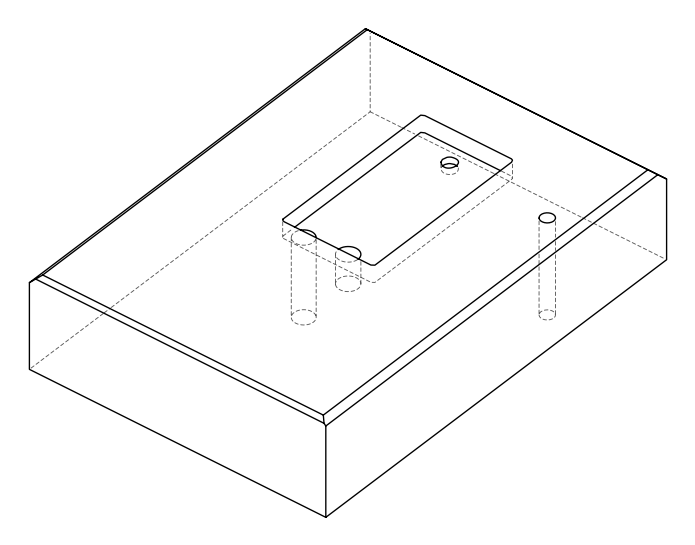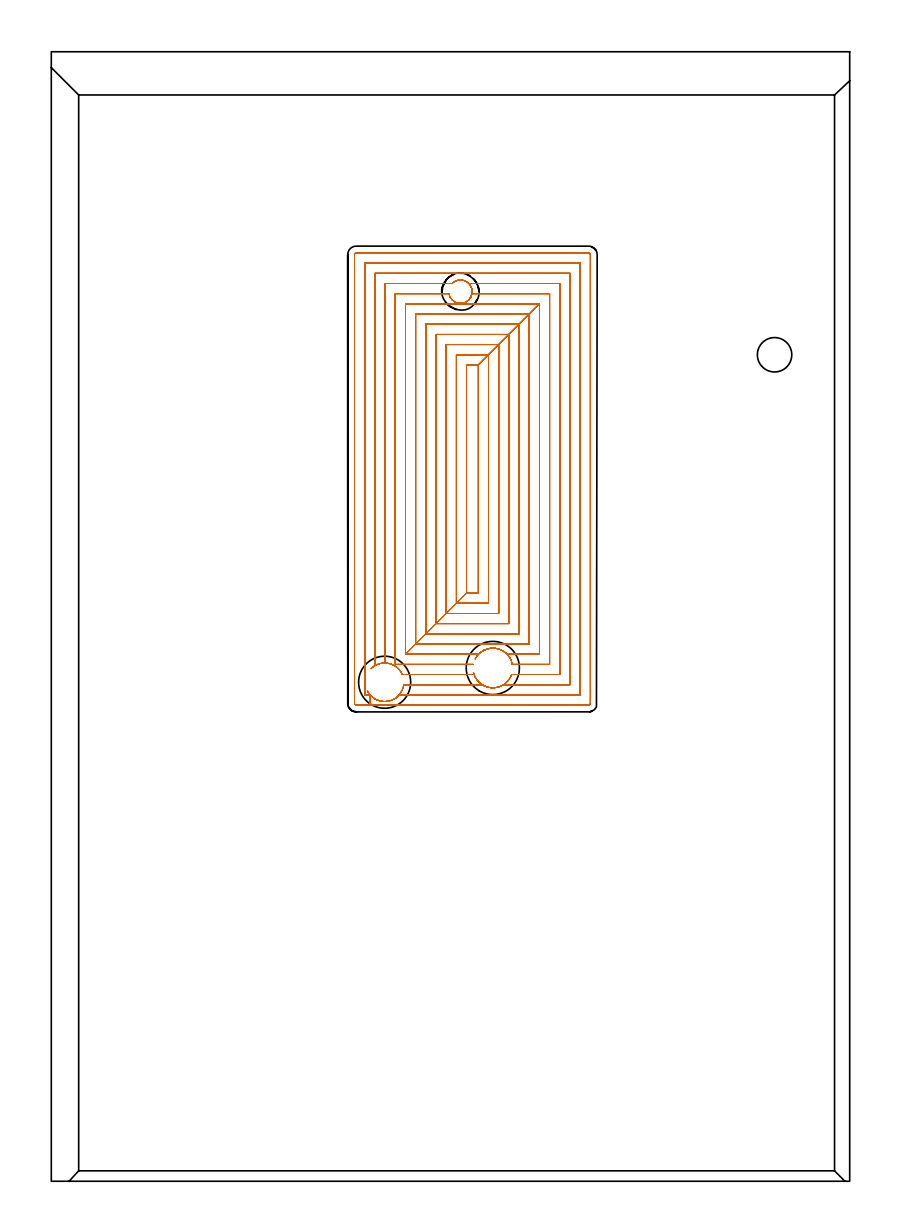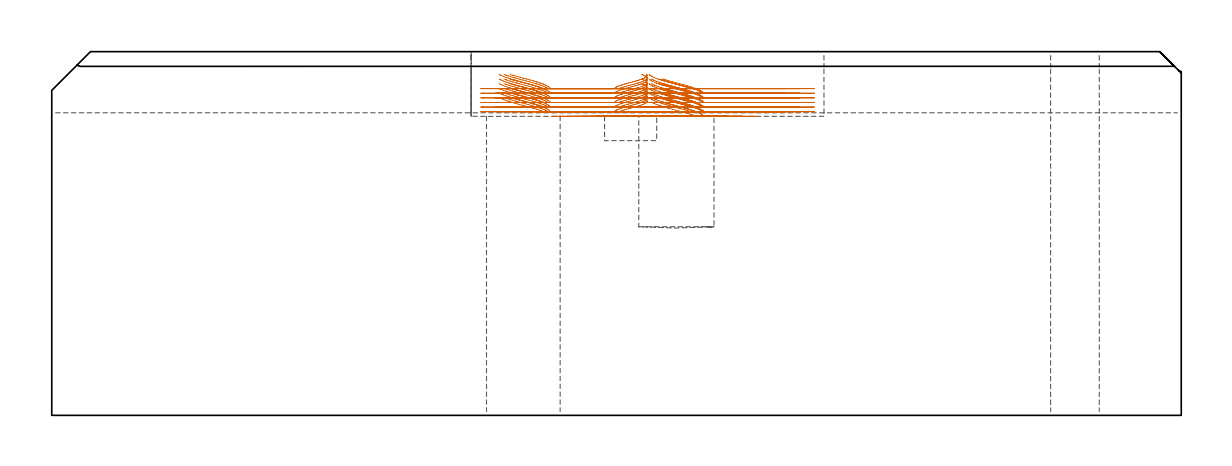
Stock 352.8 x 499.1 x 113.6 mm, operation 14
(PLAN: 14 operations, 9 tool changes, 204 min)
(1 INDEXABLE_INSERT_DRILL_THROUGH_HOLE_FROM_SOLID | STEP1HOLE | NXT0302_017 | 0.39 min | 47127 mm3)
(2 INDEXABLE_INSERT_DRILL_BLIND_HOLE_FROM_SOLID | STEP1POCKET | NXT0302_018 | 0.15 min | 23744 mm3)
(3 SPOT_DRILL | STEP1HOLE_1 | NXT0321_9005460120000 | 0.03 min | 2 mm3)
(4 SPOT_DRILL_1 | STEP1POCKET_1 | NXT0321_9005460120000 | 0.04 min | 2192 mm3)
(5 DRILL_BLIND_HOLE_INTO_CENTER | STEP1HOLE_1 | UGT0301_494 | 0.07 min | 984 mm3)
(6 GUN_DRILL_THROUGH_HOLE | STEP1HOLE_1 | UGT0307_006 | 0.56 min | 6346 mm3)
(7 DRILL_TO_ENLARGE_THROUGH_HOLE | STEP1HOLE_1 | UGT0301_282 | 0.49 min | 13220 mm3)
(8 DRILL_BLIND_HOLE_INTO_CENTER_1 | STEP1POCKET_1 | NXT0301_128 | 0.04 min | 813 mm3)
(9 MILL_ROUGH_BLIND_HOLE_CONTOUR | STEP1POCKET_1 | UGT0201_129 | Spiral | 0.18 min | 2060 mm3)
(10 AREA_MILL | FG_CHAMFER_SURFACE | UGT0205_001 | 5.6 min | 3683 mm3)
(11 AREA_MILL_1 | FG_CHAMFER_SURFACE_1 | UGT0205_001 | 19.61 min | 36355 mm3)
(12 AREA_MILL_2 | FG_CHAMFER_SURFACE_2 | UGT0205_001 | 19.81 min | 63364 mm3)
(13 AREA_MILL_3 | FG_CHAMFER_SURFACE_3 | UGT0205_001 | 11.74 min | 10773 mm3)
(14 MILL_RECTANGULAR_POCKET | POCKET_RECTANGULAR_STRAIGHT | UGT0201_014 | Follow Part, ap 1.5, ae 75% | 145.28 min | 437284 mm3)
(TOOL NXT0302_017 | Index. Insert Drill 23mm [880-D2300L25-05] | D23 PA176 FL115 Z2)
(TOOL NXT0302_018 | Index. Insert Drill 23.5mm [880-D2350L25-03] | D23.5 PA176 FL71 Z2)
(TOOL NXT0321_9005460120000 | NC Spot Drill, 142deg, 12mm, Carbide, Uncoated | D12 PA142 FL30 Z2)
(TOOL UGT0301_494 | Carbide Drill 9.9 mm | D9.9 PA118 FL87 Z2)
(TOOL UGT0307_006 | Gun Drill 9 mm | D9 PA130 FL24 Z1)
(TOOL UGT0301_282 | Twist Drill 15.2 mm | D15.2 PA118 FL120 Z2)
(TOOL NXT0301_128 | Carbide Drill 12mm [861.1-1200-036A1-GP GC34] | D12 PA150 FL37.4 Z2)
(TOOL UGT0201_129 | Carbide End Mill 11.9 | D11.9 FL15 Z4)
(TOOL UGT0205_001 | Chamfer Mill 20 x 3 x 45 deg. | D20 FL50 Z2)
(TOOL UGT0201_014 | End mill 6 mm | D6 FL24 Z4)
(OP 14 MILL_RECTANGULAR_POCKET, part 2 of 3)
G0 X185.768 Y394.394 Z106.5
G1 X185.917 Y393.796 Z106.335 F250.
X185.947 Y393.325 Z106.208
X185.922 Y392.527 Z105.994
X185.92 Y392.488 Z105.984
X185.852 Y392.058 Z105.867
X185.643 Y391.386 Z105.679
X185.346 Y390.651 Z105.466
X185.328 Y390.616 Z105.456
X185.01 Y390.141 Z105.303
X184.597 Y389.614 Z105.123
X184.498 Y389.502 Z105.083
X184.039 Y389.093 Z104.918
X183.705 Y388.86 Z104.809
X183.389 Y388.649 Z104.708
X182.738 Y388.322 Z104.512
X182.514 Y388.245 Z104.449
X182.153 Y388.141 Z104.348
X181.484 Y387.989 Z104.164
X180.878 Y387.956 Z104.002
X180.21 Y387.982 Z103.823
X179.61 Y388.083 Z103.659
X179.172 Y388.223 Z103.536
X179.006 Y388.283 Z103.489
X178.309 Y388.584 Z103.286
X177.907 Y388.84 Z103.158
X177.783 Y388.936 Z103.116
X177.093 Y389.516 Z102.874
X176.587 Y390.155 Z102.656
X176.426 Y390.393 Z102.579
X176.214 Y390.741 Z102.47
X175.95 Y391.375 Z102.286
X175.765 Y392.014 Z102.108
X175.735 Y392.2 Z102.057
X152. F500.
Y228.4
X186.501
G0 X184.191 Y389.228 Z106.5
G1 X184.498 Y389.502 Z106.39 F250.
X184.597 Y389.614 Z106.349
X185.01 Y390.141 Z106.17
X185.328 Y390.616 Z106.017
X185.346 Y390.651 Z106.007
X185.643 Y391.386 Z105.794
X185.852 Y392.058 Z105.606
X185.92 Y392.488 Z105.489
X185.922 Y392.527 Z105.478
X185.947 Y393.325 Z105.264
X185.917 Y393.796 Z105.138
X185.734 Y394.531 Z104.935
X185.509 Y395.205 Z104.745
X185.296 Y395.621 Z104.619
X185.248 Y395.697 Z104.595
X184.693 Y396.484 Z104.337
X184.068 Y397.067 Z104.108
X183.304 Y397.615 Z103.856
X183.216 Y397.663 Z103.829
X182.813 Y397.837 Z103.712
X182.103 Y398.085 Z103.51
X181.52 Y398.204 Z103.351
X180.857 Y398.239 Z103.173
X180.223 Y398.224 Z103.003
X179.615 Y398.106 Z102.837
X178.933 Y397.903 Z102.646
X178.424 Y397.681 Z102.498
X177.621 Y397.153 Z102.24
X177.496 Y397.06 Z102.198
X177.111 Y396.7 Z102.057
X147.5 F500.
Y228.993
G0 X186.596 Y224.758 Z106.5
G1 X186.777 Y224.075 Z106.311 F250.
X186.926 Y223.684 Z106.198
X187.272 Y222.895 Z105.968
X187.515 Y222.439 Z105.829
X187.649 Y222.215 Z105.759
X188.223 Y221.392 Z105.49
X188.883 Y220.644 Z105.223
X188.955 Y220.572 Z105.196
X189.704 Y219.914 Z104.929
X190.528 Y219.341 Z104.66
X190.755 Y219.206 Z104.589
X191.209 Y218.965 Z104.451
X191.999 Y218.62 Z104.22
X192.39 Y218.472 Z104.108
X193.497 Y218.191 Z103.802
X194.631 Y218.056 Z103.496
X195.773 Y218.069 Z103.19
X196.904 Y218.232 Z102.884
X198.004 Y218.539 Z102.578
X199.054 Y218.987 Z102.272
X199.418 Y219.194 Z102.16
X199.742 Y219.4 Z102.057
X229.2 F500.
Y401.2
X143.
Y227.821
G0 X141.254 Y226.47 Z106.5
G1 X141.855 Y227.026 Z106.281 F250.
X142.06 Y227.192 Z106.21
X142.554 Y227.549 Z106.047
X143.248 Y227.972 Z105.829
X144.046 Y228.349 Z105.593
X144.828 Y228.632 Z105.37
X145.224 Y228.751 Z105.259
X146.202 Y228.936 Z104.992
X147.196 Y229.005 Z104.725
X148.191 Y228.959 Z104.458
X149.173 Y228.796 Z104.191
X150.13 Y228.521 Z103.925
X151.049 Y228.136 Z103.658
X151.411 Y227.937 Z103.547
X152.205 Y227.44 Z103.296
X152.543 Y227.201 Z103.185
X153.175 Y226.653 Z102.961
X153.751 Y226.047 Z102.737
X154.265 Y225.388 Z102.513
X154.486 Y225.038 Z102.402
X154.938 Y224.226 Z102.153
X155.086 Y223.9 Z102.057
X186.847 F500.
G0 X143.153 Y213.084 Z106.5
G1 X143.268 Y213.019 Z106.464 F250.
X144.061 Y212.644 Z106.229
X144.443 Y212.487 Z106.119
X145.401 Y212.208 Z105.851
X146.384 Y212.043 Z105.584
X147.381 Y211.994 Z105.317
X148.376 Y212.062 Z105.05
X149.357 Y212.246 Z104.782
X150.309 Y212.543 Z104.515
X150.687 Y212.707 Z104.404
X151.481 Y213.1 Z104.167
X151.589 Y213.162 Z104.134
X152.175 Y213.539 Z103.947
X152.702 Y213.938 Z103.77
X152.881 Y214.091 Z103.707
X153.504 Y214.691 Z103.475
X153.626 Y214.825 Z103.427
X154.105 Y215.41 Z103.224
X154.398 Y215.825 Z103.088
X154.571 Y216.1 Z103.001
X155.004 Y216.911 Z102.754
X155.177 Y217.287 Z102.644
X155.468 Y218.126 Z102.406
X155.67 Y218.99 Z102.168
X155.723 Y219.4 Z102.057
X190.443 F500.
G0 X139.736 Y216.651 Z106.5
G1 X140.02 Y216.118 Z106.338 F250.
X140.364 Y215.588 Z106.169
X140.47 Y215.441 Z106.12
X141.105 Y214.684 Z105.856
X141.878 Y213.955 Z105.571
X142.587 Y213.429 Z105.334
X142.987 Y213.177 Z105.207
X143.268 Y213.019 Z105.121
X144.061 Y212.644 Z104.886
X144.443 Y212.487 Z104.775
X145.401 Y212.208 Z104.508
X146.384 Y212.043 Z104.241
X147.381 Y211.994 Z103.974
X148.376 Y212.062 Z103.706
X149.357 Y212.246 Z103.439
X150.309 Y212.543 Z103.172
X150.687 Y212.707 Z103.061
X151.481 Y213.1 Z102.824
X151.589 Y213.162 Z102.791
X152.175 Y213.539 Z102.604
X152.702 Y213.938 Z102.427
X152.881 Y214.091 Z102.364
X153.504 Y214.691 Z102.132
X153.626 Y214.825 Z102.083
X153.688 Y214.9 Z102.057
X233.7 F500.
Y405.7
X138.5
Y214.9
X140.924
Y210.4
X237.5
G3 X238.2 Y211.1 R0.7
G1 Y409.5
G3 X237.5 Y410.2 R0.7
G1 X134.7
G3 X134. Y409.5 R0.7
G1 Y211.1
G3 X134.7 Y210.4 R0.7
G1 X140.924
X141.924
G0 X187.321 Y230.777 Z105.057
G1 X187.494 Y231.121 Z104.954 F250.
X187.966 Y231.862 Z104.718
X188.208 Y232.204 Z104.606
X188.776 Y232.859 Z104.374
X189.406 Y233.454 Z104.142
X190.091 Y233.985 Z103.91
X190.446 Y234.208 Z103.797
X191.266 Y234.663 Z103.546
X191.643 Y234.846 Z103.434
X192.707 Y235.222 Z103.131
X193.811 Y235.459 Z102.829
X194.936 Y235.553 Z102.526
X196.063 Y235.501 Z102.224
X197.175 Y235.306 Z101.921
X198.253 Y234.971 Z101.619
X198.637 Y234.802 Z101.506
X199.437 Y234.396 Z101.266
X199.993 Y234.053 Z101.091
X200.118 Y233.967 Z101.05
X200.912 Y233.334 Z100.778
X201.344 Y232.9 Z100.614
X215.7 F500.
Y387.7
X188.7 Y360.7
X183.5
Y259.9
X188.7
Y360.7
X193.2 Y365.2
X179.
Y255.4
X193.2
Y365.2
X197.7 Y369.7
X174.5
Y250.9
X197.7
Y369.7
X202.2 Y374.2
X170.
Y246.4
X202.2
Y374.2
X206.7 Y378.7
X165.5
Y241.9
X206.7
Y378.7
X211.2 Y383.2
X161.
Y237.4
X211.2
Y383.2
X215.7 Y387.7
X156.5
Y232.9
X188.83
G0 X190.845 Y234.43 Z105.057
G1 X191.266 Y234.663 Z104.928 F250.
X191.643 Y234.846 Z104.816
X192.707 Y235.222 Z104.513
X193.811 Y235.459 Z104.211
X194.936 Y235.553 Z103.908
X196.063 Y235.501 Z103.606
X197.175 Y235.306 Z103.304
X198.253 Y234.971 Z103.001
X198.637 Y234.802 Z102.889
X199.437 Y234.396 Z102.648
X199.993 Y234.053 Z102.473
X200.118 Y233.967 Z102.433
X200.912 Y233.334 Z102.161
X201.667 Y232.575 Z101.874
X202.284 Y231.793 Z101.607
X202.386 Y231.644 Z101.558
X202.71 Y231.113 Z101.392
X203.12 Y230.298 Z101.147
X203.286 Y229.913 Z101.035
X203.621 Y228.813 Z100.727
X203.697 Y228.4 Z100.614
X220.2 F500.
Y392.2
X185.875
G0 X189.722 Y219.901 Z105.057
G1 X190.528 Y219.341 Z104.794 F250.
X190.755 Y219.206 Z104.723
X191.209 Y218.965 Z104.586
X191.999 Y218.62 Z104.355
X192.39 Y218.472 Z104.243
X193.497 Y218.191 Z103.937
X194.631 Y218.056 Z103.631
X195.773 Y218.069 Z103.324
X196.904 Y218.232 Z103.018
X198.004 Y218.539 Z102.712
X199.054 Y218.987 Z102.406
X199.418 Y219.194 Z102.294
X200.197 Y219.69 Z102.047
X200.538 Y219.935 Z101.934
X201.174 Y220.491 Z101.708
X201.754 Y221.106 Z101.482
X202.272 Y221.773 Z101.255
X202.497 Y222.127 Z101.143
X202.952 Y222.944 Z100.892
X203.136 Y223.322 Z100.78
X203.212 Y223.504 Z100.727
X203.351 Y223.9 Z100.614
X224.7 F500.
Y396.7
X184.462
G0 X185.768 Y394.394 Z105.057
G1 X185.917 Y393.796 Z104.892 F250.
X185.947 Y393.325 Z104.766
X185.922 Y392.527 Z104.552
X185.92 Y392.488 Z104.541
X185.852 Y392.058 Z104.424
X185.643 Y391.386 Z104.236
X185.346 Y390.651 Z104.023
X185.328 Y390.616 Z104.013
X185.01 Y390.141 Z103.86
X184.597 Y389.614 Z103.681
X184.498 Y389.502 Z103.64
X184.039 Y389.093 Z103.476
X183.705 Y388.86 Z103.367
X183.389 Y388.649 Z103.265
X182.738 Y388.322 Z103.069
X182.514 Y388.245 Z103.006
X182.153 Y388.141 Z102.905
X181.484 Y387.989 Z102.722
X180.878 Y387.956 Z102.559
X180.21 Y387.982 Z102.38
X179.61 Y388.083 Z102.217
X179.172 Y388.223 Z102.093
X179.006 Y388.283 Z102.046
X178.309 Y388.584 Z101.843
X177.907 Y388.84 Z101.715
X177.783 Y388.936 Z101.673
X177.093 Y389.516 Z101.432
X176.587 Y390.155 Z101.213
X176.426 Y390.393 Z101.136
X176.214 Y390.741 Z101.027
X175.949 Y391.377 Z100.842
X175.786 Y391.936 Z100.686
X175.765 Y392.014 Z100.665
X175.735 Y392.2 Z100.614
X152. F500.
Y228.4
X186.501
G0 X184.191 Y389.228 Z105.057
G1 X184.498 Y389.502 Z104.947 F250.
X184.597 Y389.614 Z104.907
X185.01 Y390.141 Z104.727
X185.328 Y390.616 Z104.574
X185.346 Y390.651 Z104.564
X185.643 Y391.386 Z104.351
X185.852 Y392.058 Z104.163
X185.92 Y392.488 Z104.046
X185.922 Y392.527 Z104.035
X185.947 Y393.325 Z103.822
X185.917 Y393.796 Z103.695
X185.734 Y394.531 Z103.492
X185.509 Y395.205 Z103.302
X185.296 Y395.621 Z103.177
X185.248 Y395.697 Z103.152
X184.693 Y396.484 Z102.894
X184.068 Y397.067 Z102.665
X183.304 Y397.615 Z102.413
X183.216 Y397.663 Z102.386
X182.813 Y397.837 Z102.269
X182.103 Y398.085 Z102.067
X181.52 Y398.204 Z101.908
X180.857 Y398.239 Z101.73
X180.223 Y398.224 Z101.56
X179.615 Y398.106 Z101.394
X178.933 Y397.903 Z101.203
X178.424 Y397.681 Z101.055
X177.621 Y397.153 Z100.797
X177.496 Y397.06 Z100.755
X177.111 Y396.7 Z100.614
X147.5 F500.
Y228.993
G0 X186.596 Y224.758 Z105.057
G1 X186.777 Y224.075 Z104.868 F250.
X186.926 Y223.684 Z104.756
X187.272 Y222.895 Z104.525
X187.515 Y222.439 Z104.386
X187.649 Y222.215 Z104.316
X188.223 Y221.392 Z104.047
X188.883 Y220.644 Z103.78
X188.955 Y220.572 Z103.753
X189.704 Y219.914 Z103.486
X190.528 Y219.341 Z103.217
X190.755 Y219.206 Z103.146
X191.209 Y218.965 Z103.008
X191.999 Y218.62 Z102.778
X192.39 Y218.472 Z102.665
X193.497 Y218.191 Z102.359
X194.631 Y218.056 Z102.053
X195.773 Y218.069 Z101.747
X196.904 Y218.232 Z101.441
X198.004 Y218.539 Z101.135
X199.054 Y218.987 Z100.829
X199.418 Y219.194 Z100.717
X199.742 Y219.4 Z100.614
X229.2 F500.
Y401.2
X143.
Y227.821
G0 X141.254 Y226.47 Z105.057
G1 X141.855 Y227.026 Z104.838 F250.
X142.06 Y227.192 Z104.767
X142.554 Y227.549 Z104.604
X143.248 Y227.972 Z104.386
X144.046 Y228.349 Z104.15
X144.828 Y228.632 Z103.927
X145.16 Y228.732 Z103.834
X145.499 Y228.805 Z103.741
X145.903 Y228.892 Z103.63
X146.955 Y228.999 Z103.347
X148.013 Y228.975 Z103.063
X149.059 Y228.821 Z102.78
X150.078 Y228.539 Z102.496
X151.055 Y228.133 Z102.213
X151.417 Y227.933 Z102.102
X152.205 Y227.44 Z101.853
X152.543 Y227.201 Z101.742
X153.175 Y226.653 Z101.518
X153.751 Y226.047 Z101.294
X154.265 Y225.388 Z101.07
X154.486 Y225.038 Z100.959
X154.938 Y224.226 Z100.71
X155.086 Y223.9 Z100.614
X186.847 F500.
G0 X143.153 Y213.084 Z105.057
G1 X143.268 Y213.019 Z105.021 F250.
X144.061 Y212.644 Z104.786
X144.443 Y212.487 Z104.676
X145.401 Y212.208 Z104.409
X146.384 Y212.043 Z104.141
X147.381 Y211.994 Z103.874
X148.376 Y212.062 Z103.607
X149.357 Y212.246 Z103.339
X150.309 Y212.543 Z103.072
X150.687 Y212.707 Z102.962
X151.481 Y213.1 Z102.724
X151.589 Y213.162 Z102.691
X152.175 Y213.539 Z102.504
X152.702 Y213.938 Z102.327
X152.881 Y214.091 Z102.264
X153.504 Y214.691 Z102.032
X153.626 Y214.825 Z101.984
X154.105 Y215.41 Z101.781
X154.398 Y215.825 Z101.645
X154.571 Y216.1 Z101.558
X155.004 Y216.911 Z101.312
X155.177 Y217.287 Z101.201
X155.468 Y218.126 Z100.963
X155.67 Y218.99 Z100.725
X155.723 Y219.4 Z100.614
X190.443 F500.
G0 X139.736 Y216.651 Z105.057
G1 X140.019 Y216.118 Z104.895 F250.
X140.364 Y215.588 Z104.726
X140.47 Y215.441 Z104.677
X141.105 Y214.684 Z104.413
X141.878 Y213.955 Z104.128
X142.587 Y213.429 Z103.891
X142.987 Y213.177 Z103.765
X143.268 Y213.019 Z103.678
X144.061 Y212.644 Z103.443
X144.443 Y212.487 Z103.333
X145.401 Y212.208 Z103.065
X146.384 Y212.043 Z102.798
X147.381 Y211.994 Z102.531
X148.376 Y212.062 Z102.263
X149.357 Y212.246 Z101.996
X150.309 Y212.543 Z101.729
X150.687 Y212.707 Z101.618
X151.481 Y213.1 Z101.381
X151.589 Y213.162 Z101.348
X152.175 Y213.539 Z101.161
X152.702 Y213.938 Z100.984
X152.881 Y214.091 Z100.921
X153.504 Y214.691 Z100.689
X153.626 Y214.825 Z100.64
X153.688 Y214.9 Z100.614
X233.7 F500.
Y405.7
X138.5
Y214.9
X140.924
Y210.4
X237.5
G3 X238.2 Y211.1 R0.7
G1 Y409.5
G3 X237.5 Y410.2 R0.7
G1 X134.7
G3 X134. Y409.5 R0.7
G1 Y211.1
G3 X134.7 Y210.4 R0.7
G1 X140.924
X141.924
G0 X187.321 Y230.777 Z103.614
G1 X187.498 Y231.127 Z103.509 F250.
X187.966 Y231.862 Z103.276
X188.208 Y232.204 Z103.163
X188.776 Y232.859 Z102.931
X189.406 Y233.454 Z102.699
X190.091 Y233.985 Z102.467
X190.446 Y234.208 Z102.354
X191.266 Y234.663 Z102.103
X191.643 Y234.846 Z101.991
X192.707 Y235.222 Z101.688
X193.811 Y235.459 Z101.386
X194.936 Y235.553 Z101.083
X196.063 Y235.501 Z100.781
X197.175 Y235.306 Z100.479
X198.253 Y234.971 Z100.176
X198.637 Y234.802 Z100.064
X199.437 Y234.396 Z99.823
X199.993 Y234.053 Z99.648
X200.118 Y233.967 Z99.608
X200.913 Y233.333 Z99.335
X201.344 Y232.9 Z99.171
X215.7 F500.
Y387.7
X188.7 Y360.7
X183.5
Y259.9
X188.7
Y360.7
X193.2 Y365.2
X179.
Y255.4
X193.2
Y365.2
X197.7 Y369.7
X174.5
Y250.9
X197.7
Y369.7
X202.2 Y374.2
X170.
Y246.4
X202.2
Y374.2
X206.7 Y378.7
X165.5
Y241.9
X206.7
Y378.7
X211.2 Y383.2
X161.
Y237.4
X211.2
Y383.2
X215.7 Y387.7
X156.5
Y232.9
X188.83
G0 X190.845 Y234.43 Z103.614
G1 X191.266 Y234.663 Z103.485 F250.
X191.643 Y234.846 Z103.373
X192.707 Y235.222 Z103.071
X193.811 Y235.459 Z102.768
X194.936 Y235.553 Z102.466
X196.063 Y235.501 Z102.163
X197.175 Y235.306 Z101.861
X198.253 Y234.971 Z101.558
X198.637 Y234.802 Z101.446
X199.437 Y234.396 Z101.206
X199.993 Y234.053 Z101.03
X200.118 Y233.967 Z100.99
X200.913 Y233.333 Z100.717
X201.667 Y232.575 Z100.431
X202.284 Y231.793 Z100.164
X202.386 Y231.644 Z100.115
X202.71 Y231.113 Z99.949
X203.12 Y230.298 Z99.705
X203.286 Y229.913 Z99.592
X203.621 Y228.813 Z99.284
X203.697 Y228.4 Z99.171
X220.2 F500.
Y392.2
X185.875
G0 X189.722 Y219.901 Z103.614
G1 X190.528 Y219.341 Z103.351 F250.
X190.755 Y219.206 Z103.281
X191.209 Y218.965 Z103.143
X191.999 Y218.62 Z102.912
X192.39 Y218.472 Z102.8
X193.497 Y218.191 Z102.494
X194.631 Y218.056 Z102.188
X195.773 Y218.069 Z101.882
X196.904 Y218.232 Z101.576
X198.004 Y218.539 Z101.27
X199.054 Y218.987 Z100.964
X199.418 Y219.194 Z100.851
X200.197 Y219.69 Z100.604
X200.538 Y219.935 Z100.491
X201.174 Y220.491 Z100.265
X201.754 Y221.106 Z100.039
X202.272 Y221.773 Z99.812
X202.497 Y222.127 Z99.7
X202.952 Y222.944 Z99.449
X203.136 Y223.322 Z99.337
X203.212 Y223.504 Z99.284
X203.351 Y223.9 Z99.171
X224.7 F500.
Y396.7
X184.462
G0 X185.768 Y394.394 Z103.614
G1 X185.917 Y393.796 Z103.449 F250.
X185.947 Y393.325 Z103.323
X185.922 Y392.527 Z103.109
X185.92 Y392.488 Z103.098
X185.852 Y392.058 Z102.982
X185.643 Y391.386 Z102.793
X185.346 Y390.651 Z102.581
X185.328 Y390.616 Z102.57
X185.01 Y390.141 Z102.417
X184.597 Y389.614 Z102.238
X184.498 Y389.502 Z102.197
X184.039 Y389.093 Z102.033
X183.705 Y388.86 Z101.924
X183.389 Y388.649 Z101.822
X182.738 Y388.322 Z101.627
X182.514 Y388.245 Z101.563
X182.153 Y388.141 Z101.463
X181.484 Y387.989 Z101.279
X180.878 Y387.956 Z101.116
X180.21 Y387.982 Z100.937
X179.61 Y388.083 Z100.774
X179.172 Y388.223 Z100.651
X179.006 Y388.283 Z100.603
X178.309 Y388.584 Z100.4
X177.907 Y388.84 Z100.272
X177.783 Y388.936 Z100.23
X177.093 Y389.516 Z99.989
X176.587 Y390.155 Z99.77
X176.426 Y390.393 Z99.693
X176.214 Y390.741 Z99.584
X175.949 Y391.377 Z99.4
X175.786 Y391.936 Z99.244
X175.765 Y392.014 Z99.222
X175.735 Y392.2 Z99.171
X152. F500.
Y228.4
X186.501
G0 X184.191 Y389.228 Z103.614
G1 X184.498 Y389.502 Z103.504 F250.
X184.597 Y389.614 Z103.464
X185.01 Y390.141 Z103.284
X185.328 Y390.616 Z103.131
X185.346 Y390.651 Z103.121
X185.643 Y391.386 Z102.908
X185.852 Y392.058 Z102.72
X185.92 Y392.488 Z102.603
X185.922 Y392.527 Z102.593
X185.947 Y393.325 Z102.379
X185.917 Y393.796 Z102.252
X185.734 Y394.531 Z102.049
X185.509 Y395.205 Z101.859
X185.296 Y395.621 Z101.734
X185.248 Y395.697 Z101.71
X184.693 Y396.484 Z101.451
X184.068 Y397.067 Z101.223
X183.304 Y397.615 Z100.971
X183.216 Y397.663 Z100.944
X182.813 Y397.837 Z100.826
X182.103 Y398.085 Z100.625
X181.52 Y398.204 Z100.465
X180.857 Y398.239 Z100.287
X180.223 Y398.224 Z100.117
X179.615 Y398.106 Z99.951
X178.933 Y397.903 Z99.761
X178.424 Y397.681 Z99.612
X177.621 Y397.153 Z99.355
X177.496 Y397.06 Z99.313
X177.111 Y396.7 Z99.171
X147.5 F500.
Y228.993
G0 X186.586 Y224.755 Z103.614
G1 X186.59 Y224.735 Z103.609 F250.
X186.777 Y224.075 Z103.425
X186.926 Y223.684 Z103.313
X187.272 Y222.895 Z103.082
X187.515 Y222.439 Z102.944
X187.649 Y222.215 Z102.874
X188.223 Y221.392 Z102.605
X188.883 Y220.644 Z102.337
X188.955 Y220.572 Z102.31
X189.704 Y219.914 Z102.043
X190.528 Y219.341 Z101.774
X190.755 Y219.206 Z101.703
X191.209 Y218.965 Z101.566
X191.999 Y218.62 Z101.335
X192.39 Y218.472 Z101.223
X193.497 Y218.191 Z100.916
X194.631 Y218.056 Z100.61
X195.773 Y218.069 Z100.304
X196.904 Y218.232 Z99.998
X198.004 Y218.539 Z99.692
X199.054 Y218.987 Z99.386
X199.418 Y219.194 Z99.274
X199.742 Y219.4 Z99.171
X229.2 F500.
Y401.2
X143.
Y227.821
G0 X141.254 Y226.47 Z103.614
G1 X141.855 Y227.026 Z103.395 F250.
X142.06 Y227.192 Z103.324
X142.554 Y227.549 Z103.161
X143.248 Y227.972 Z102.943
X144.046 Y228.349 Z102.707
X144.828 Y228.632 Z102.484
X145.153 Y228.73 Z102.393
X145.485 Y228.802 Z102.302
X145.889 Y228.889 Z102.191
X146.944 Y228.999 Z101.907
X148.004 Y228.976 Z101.623
X149.053 Y228.823 Z101.339
X150.076 Y228.54 Z101.054
X151.055 Y228.133 Z100.77
X151.417 Y227.933 Z100.659
X152.205 Y227.44 Z100.41
X152.543 Y227.201 Z100.299
X153.175 Y226.653 Z100.075
X153.751 Y226.047 Z99.851
X154.265 Y225.388 Z99.627
X154.486 Y225.038 Z99.516
X154.938 Y224.226 Z99.267
X155.086 Y223.9 Z99.171
X186.847 F500.
G0 X143.152 Y213.084 Z103.614
G1 X143.268 Y213.019 Z103.579 F250.
X144.061 Y212.644 Z103.344
X144.443 Y212.487 Z103.233
X145.112 Y212.279 Z103.045
X145.515 Y212.193 Z102.935
X145.918 Y212.106 Z102.824
X147.028 Y211.998 Z102.526
X148.143 Y212.035 Z102.227
X149.243 Y212.218 Z101.928
X150.31 Y212.544 Z101.629
X150.688 Y212.708 Z101.518
X151.481 Y213.1 Z101.281
X151.589 Y213.162 Z101.248
X152.175 Y213.539 Z101.061
X152.702 Y213.938 Z100.884
X152.881 Y214.091 Z100.821
X153.504 Y214.691 Z100.589
X153.626 Y214.825 Z100.541
X154.105 Y215.41 Z100.338
X154.398 Y215.825 Z100.202
X154.571 Y216.1 Z100.115
X155.004 Y216.911 Z99.869
X155.177 Y217.287 Z99.758
X155.468 Y218.126 Z99.52
X155.67 Y218.99 Z99.282
X155.723 Y219.4 Z99.171
X190.443 F500.
G0 X139.735 Y216.651 Z103.614
G1 X140.019 Y216.119 Z103.453 F250.
X140.364 Y215.588 Z103.283
X140.47 Y215.441 Z103.234
X141.105 Y214.684 Z102.97
X141.878 Y213.955 Z102.685
X142.587 Y213.429 Z102.448
X142.987 Y213.177 Z102.322
X143.268 Y213.019 Z102.235
X144.061 Y212.644 Z102.
X144.443 Y212.487 Z101.89
X145.112 Y212.279 Z101.702
X145.515 Y212.193 Z101.592
X145.918 Y212.106 Z101.481
X147.028 Y211.998 Z101.182
X148.143 Y212.035 Z100.883
X149.243 Y212.218 Z100.584
X150.31 Y212.544 Z100.286
X150.688 Y212.708 Z100.175
X151.481 Y213.1 Z99.938
X151.589 Y213.162 Z99.905
X152.175 Y213.539 Z99.718
X152.702 Y213.938 Z99.541
X152.881 Y214.091 Z99.478
X153.504 Y214.691 Z99.246
X153.626 Y214.825 Z99.198
X153.688 Y214.9 Z99.171
X233.7 F500.
Y405.7
X138.5
Y214.9
X140.924
Y210.4
X237.5
G3 X238.2 Y211.1 R0.7
G1 Y409.5
G3 X237.5 Y410.2 R0.7
G1 X134.7
G3 X134. Y409.5 R0.7
G1 Y211.1
G3 X134.7 Y210.4 R0.7
G1 X140.924
X141.924
G0 X187.321 Y230.777 Z102.171
G1 X187.498 Y231.127 Z102.066 F250.
X187.966 Y231.862 Z101.833
X188.208 Y232.204 Z101.72
X188.776 Y232.859 Z101.488
X189.406 Y233.454 Z101.256
X190.091 Y233.985 Z101.024
X190.446 Y234.208 Z100.912
X191.266 Y234.663 Z100.66
X191.643 Y234.846 Z100.548
X192.756 Y235.236 Z100.232
X193.91 Y235.473 Z99.916
X195.086 Y235.554 Z99.6
X196.262 Y235.477 Z99.284
X197.418 Y235.244 Z98.969
X198.258 Y234.969 Z98.732
X198.642 Y234.8 Z98.619
X199.437 Y234.396 Z98.38
X199.993 Y234.053 Z98.205
X200.118 Y233.967 Z98.165
X200.914 Y233.332 Z97.892
X201.344 Y232.9 Z97.729
X215.7 F500.
Y387.7
X188.7 Y360.7
X183.5
Y259.9
X188.7
Y360.7
X193.2 Y365.2
X179.
Y255.4
X193.2
Y365.2
X197.7 Y369.7
X174.5
Y250.9
X197.7
Y369.7
X202.2 Y374.2
X170.
Y246.4
X202.2
Y374.2
X206.7 Y378.7
X165.5
Y241.9
X206.7
Y378.7
X211.2 Y383.2
X161.
Y237.4
X211.2
Y383.2
X215.7 Y387.7
X156.5
Y232.9
X188.83
G0 X190.845 Y234.43 Z102.171
G1 X191.266 Y234.663 Z102.042 F250.
X191.643 Y234.846 Z101.93
X192.756 Y235.236 Z101.614
X193.91 Y235.473 Z101.298
X195.086 Y235.554 Z100.983
X196.262 Y235.477 Z100.667
X197.418 Y235.244 Z100.351
X198.258 Y234.969 Z100.114
X198.642 Y234.8 Z100.002
X199.437 Y234.396 Z99.763
X199.993 Y234.053 Z99.588
X200.118 Y233.967 Z99.547
X200.914 Y233.332 Z99.274
X201.667 Y232.575 Z98.988
X202.284 Y231.793 Z98.721
X202.386 Y231.644 Z98.673
X202.71 Y231.113 Z98.506
X203.12 Y230.298 Z98.262
X203.286 Y229.913 Z98.149
X203.621 Y228.813 Z97.841
X203.697 Y228.4 Z97.729
X220.2 F500.
Y392.2
X185.875
G0 X189.722 Y219.901 Z102.171
G1 X190.528 Y219.341 Z101.908 F250.
X190.755 Y219.206 Z101.838
X191.209 Y218.965 Z101.7
X191.999 Y218.62 Z101.469
X192.39 Y218.472 Z101.357
X193.497 Y218.191 Z101.051
X194.631 Y218.056 Z100.745
X195.773 Y218.069 Z100.439
X196.904 Y218.232 Z100.133
X198.004 Y218.539 Z99.827
X199.054 Y218.987 Z99.521
X199.418 Y219.194 Z99.409
X200.197 Y219.69 Z99.161
X200.538 Y219.935 Z99.049
X201.174 Y220.491 Z98.822
X201.754 Y221.106 Z98.596
X202.272 Y221.773 Z98.369
X202.497 Y222.127 Z98.257
X202.952 Y222.944 Z98.006
X203.136 Y223.322 Z97.894
X203.212 Y223.504 Z97.841
X203.351 Y223.9 Z97.729
X224.7 F500.
Y396.7
X184.462
G0 X185.768 Y394.394 Z102.171
G1 X185.917 Y393.796 Z102.006 F250.
X185.947 Y393.325 Z101.88
X185.922 Y392.527 Z101.666
X185.92 Y392.488 Z101.655
X185.852 Y392.058 Z101.539
X185.643 Y391.386 Z101.35
X185.346 Y390.651 Z101.138
X185.328 Y390.616 Z101.127
X185.01 Y390.141 Z100.974
X184.597 Y389.614 Z100.795
X184.498 Y389.502 Z100.755
X184.039 Y389.093 Z100.59
X183.705 Y388.86 Z100.481
X183.389 Y388.649 Z100.379
X182.738 Y388.322 Z100.184
X182.514 Y388.245 Z100.12
X182.153 Y388.141 Z100.02
X181.484 Y387.989 Z99.836
X180.878 Y387.956 Z99.673
X180.21 Y387.982 Z99.494
X179.61 Y388.083 Z99.331
X179.172 Y388.223 Z99.208
X179.006 Y388.283 Z99.16
X178.309 Y388.584 Z98.957
X177.907 Y388.84 Z98.829
X177.783 Y388.936 Z98.787
X177.093 Y389.516 Z98.546
X176.587 Y390.155 Z98.328
X176.426 Y390.393 Z98.25
X176.214 Y390.741 Z98.141
X175.949 Y391.377 Z97.957
X175.786 Y391.936 Z97.801
X175.765 Y392.014 Z97.779
X175.735 Y392.2 Z97.729
X152. F500.
Y228.4
X186.501
G0 X184.191 Y389.228 Z102.171
G1 X184.498 Y389.502 Z102.061 F250.
X184.597 Y389.614 Z102.021
X185.01 Y390.141 Z101.842
X185.328 Y390.616 Z101.689
X185.346 Y390.651 Z101.678
X185.643 Y391.386 Z101.466
X185.852 Y392.058 Z101.277
X185.92 Y392.488 Z101.16
X185.922 Y392.527 Z101.15
X185.947 Y393.325 Z100.936
X185.917 Y393.796 Z100.81
X185.734 Y394.531 Z100.606
X185.509 Y395.205 Z100.416
X185.296 Y395.621 Z100.291
X185.248 Y395.697 Z100.267
X184.693 Y396.484 Z100.009
X184.068 Y397.067 Z99.78
X183.304 Y397.615 Z99.528
X183.216 Y397.663 Z99.501
X182.813 Y397.837 Z99.383
X182.103 Y398.085 Z99.182
X181.52 Y398.204 Z99.022
X180.857 Y398.239 Z98.845
X180.223 Y398.224 Z98.675
X179.615 Y398.106 Z98.509
X178.933 Y397.903 Z98.318
X178.424 Y397.681 Z98.169
X177.621 Y397.153 Z97.912
X177.496 Y397.06 Z97.87
X177.111 Y396.7 Z97.729
X147.5 F500.
Y228.993
G0 X186.586 Y224.756 Z102.171
G1 X186.594 Y224.717 Z102.161 F250.
X186.777 Y224.075 Z101.982
X186.926 Y223.684 Z101.87
X187.272 Y222.895 Z101.639
X187.515 Y222.439 Z101.501
X187.649 Y222.215 Z101.431
X188.223 Y221.392 Z101.162
X188.883 Y220.644 Z100.894
X188.955 Y220.572 Z100.867
X189.704 Y219.914 Z100.6
X190.528 Y219.341 Z100.331
X190.755 Y219.206 Z100.26
X191.209 Y218.965 Z100.123
X191.999 Y218.62 Z99.892
X192.39 Y218.472 Z99.78
X193.497 Y218.191 Z99.474
X194.631 Y218.056 Z99.168
X195.773 Y218.069 Z98.862
X196.904 Y218.232 Z98.556
X198.004 Y218.539 Z98.249
X199.054 Y218.987 Z97.943
X199.418 Y219.194 Z97.831
X199.742 Y219.4 Z97.729
X229.2 F500.
Y401.2
X143.
Y227.82
G0 X141.254 Y226.47 Z102.171
G1 X141.855 Y227.026 Z101.952 F250.
X142.06 Y227.192 Z101.881
X142.552 Y227.548 Z101.718
X143.256 Y227.975 Z101.498
X144.046 Y228.349 Z101.264
X144.828 Y228.632 Z101.041
X145.159 Y228.732 Z100.948
X145.496 Y228.804 Z100.856
X145.9 Y228.891 Z100.745
X146.953 Y228.999 Z100.462
X148.01 Y228.976 Z100.178
X149.057 Y228.822 Z99.895
X150.076 Y228.54 Z99.611
X151.053 Y228.134 Z99.328
X151.415 Y227.934 Z99.217
X152.205 Y227.44 Z98.967
X152.543 Y227.201 Z98.857
X153.175 Y226.653 Z98.633
X153.751 Y226.047 Z98.408
X154.265 Y225.388 Z98.184
X154.486 Y225.038 Z98.074
X154.938 Y224.226 Z97.824
X155.086 Y223.9 Z97.729
X186.847 F500.
G0 X143.152 Y213.084 Z102.171
G1 X143.268 Y213.019 Z102.136 F250.
X144.061 Y212.644 Z101.901
X144.443 Y212.487 Z101.79
X145.116 Y212.278 Z101.601
X145.52 Y212.192 Z101.491
X145.923 Y212.105 Z101.38
X147.032 Y211.998 Z101.082
X148.145 Y212.035 Z100.783
X149.244 Y212.219 Z100.485
X150.31 Y212.544 Z100.186
X150.688 Y212.708 Z100.076
X151.481 Y213.1 Z99.838
X151.589 Y213.162 Z99.805
X152.175 Y213.539 Z99.619
X152.702 Y213.938 Z99.441
X152.881 Y214.091 Z99.378
X153.504 Y214.691 Z99.147
X153.626 Y214.825 Z99.098
X154.105 Y215.41 Z98.895
X154.398 Y215.825 Z98.759
X154.571 Y216.1 Z98.672
X155.004 Y216.911 Z98.426
X155.177 Y217.287 Z98.315
X155.468 Y218.126 Z98.077
X155.67 Y218.99 Z97.839
X155.723 Y219.4 Z97.729
X190.443 F500.
G0 X139.735 Y216.651 Z102.171
G1 X140.019 Y216.119 Z102.01 F250.
X140.364 Y215.588 Z101.84
X140.47 Y215.441 Z101.792
X141.102 Y214.688 Z101.528
X141.878 Y213.954 Z101.242
X142.587 Y213.429 Z101.006
X142.987 Y213.177 Z100.879
X143.268 Y213.019 Z100.792
X144.061 Y212.644 Z100.557
X144.443 Y212.487 Z100.447
X145.116 Y212.278 Z100.258
X145.52 Y212.192 Z100.147
X145.923 Y212.105 Z100.037
X147.032 Y211.998 Z99.738
X148.145 Y212.035 Z99.44
X149.244 Y212.219 Z99.141
X150.31 Y212.544 Z98.843
X150.688 Y212.708 Z98.732
X151.481 Y213.1 Z98.495
X151.589 Y213.162 Z98.462
X152.175 Y213.539 Z98.275
X152.702 Y213.938 Z98.098
X152.881 Y214.091 Z98.035
X153.504 Y214.691 Z97.803
X153.626 Y214.825 Z97.755
X153.688 Y214.9 Z97.729
X233.7 F500.
Y405.7
X138.5
Y214.9
X140.924
Y210.4
X237.5
G3 X238.2 Y211.1 R0.7
G1 Y409.5
G3 X237.5 Y410.2 R0.7
G1 X134.7
G3 X134. Y409.5 R0.7
G1 Y211.1
G3 X134.7 Y210.4 R0.7
G1 X140.924
X141.924
G0 X187.321 Y230.777 Z100.729
G1 X187.496 Y231.125 Z100.624 F250.
X187.966 Y231.862 Z100.39
X188.208 Y232.204 Z100.278
X188.773 Y232.855 Z100.047
X189.399 Y233.448 Z99.816
X190.079 Y233.976 Z99.585
X190.446 Y234.208 Z99.469
X190.911 Y234.467 Z99.326
X191.264 Y234.662 Z99.218
X191.641 Y234.845 Z99.106
X192.754 Y235.235 Z98.79
X193.909 Y235.473 Z98.474
X195.086 Y235.554 Z98.158
X196.262 Y235.477 Z97.842
X197.418 Y235.244 Z97.526
X198.258 Y234.969 Z97.289
X198.642 Y234.8 Z97.177
X199.436 Y234.397 Z96.938
X200.001 Y234.048 Z96.76
X200.118 Y233.967 Z96.722
X200.911 Y233.336 Z96.45
X201.344 Y232.9 Z96.286
X215.7 F500.
Y387.7
X188.7 Y360.7
X183.5
Y259.9
X188.7
Y360.7
X193.2 Y365.2
X179.
Y255.4
X193.2
Y365.2
X197.7 Y369.7
X174.5
Y250.9
X197.7
Y369.7
X202.2 Y374.2
X170.
Y246.4
X202.2
Y374.2
X206.7 Y378.7
X165.5
Y241.9
X206.7
Y378.7
X211.2 Y383.2
X161.
Y237.4
X211.2
Y383.2
X215.7 Y387.7
X156.5
Y232.9
X188.83
G0 X190.845 Y234.43 Z100.729
G1 X190.911 Y234.467 Z100.708 F250.
X191.264 Y234.662 Z100.6
X191.641 Y234.845 Z100.488
X192.754 Y235.235 Z100.172
X193.909 Y235.473 Z99.856
X195.086 Y235.554 Z99.54
X196.262 Y235.477 Z99.224
X197.418 Y235.244 Z98.908
X198.258 Y234.969 Z98.671
X198.642 Y234.8 Z98.559
X199.436 Y234.397 Z98.32
X200.001 Y234.048 Z98.142
X200.118 Y233.967 Z98.104
X200.911 Y233.336 Z97.833
X201.666 Y232.576 Z97.546
X202.29 Y231.784 Z97.275
X202.71 Y231.113 Z97.063
X203.122 Y230.294 Z96.818
X203.265 Y229.961 Z96.72
X203.381 Y229.618 Z96.623
X203.515 Y229.22 Z96.511
X203.621 Y228.813 Z96.398
X203.697 Y228.4 Z96.286
X220.2 F500.
Y392.2
X185.875
G0 X189.724 Y219.9 Z100.729
G1 X190.528 Y219.341 Z100.466 F250.
X190.744 Y219.213 Z100.399
X191.21 Y218.965 Z100.257
X191.999 Y218.62 Z100.027
X192.39 Y218.472 Z99.915
X192.993 Y218.3 Z99.746
X193.607 Y218.171 Z99.578
X194.023 Y218.12 Z99.466
X194.438 Y218.068 Z99.354
X195.39 Y218.048 Z99.099
X196.339 Y218.132 Z98.844
X197.274 Y218.318 Z98.588
X198.182 Y218.604 Z98.333
X199.054 Y218.987 Z98.078
X199.418 Y219.194 Z97.966
X200.197 Y219.69 Z97.718
X200.538 Y219.935 Z97.606
X201.166 Y220.483 Z97.382
X201.739 Y221.089 Z97.159
X201.998 Y221.419 Z97.047
X202.267 Y221.765 Z96.929
X202.492 Y222.12 Z96.817
X202.953 Y222.945 Z96.563
X203.137 Y223.322 Z96.451
X203.212 Y223.504 Z96.398
X203.351 Y223.9 Z96.286
X224.7 F500.
Y396.7
X184.462
G0 X185.768 Y394.394 Z100.729
G1 X185.917 Y393.796 Z100.563 F250.
X185.947 Y393.326 Z100.437
X185.922 Y392.516 Z100.22
X185.92 Y392.487 Z100.212
X185.852 Y392.058 Z100.096
X185.643 Y391.386 Z99.907
X185.346 Y390.651 Z99.695
X185.328 Y390.616 Z99.684
X185.01 Y390.141 Z99.531
X184.597 Y389.614 Z99.352
X184.498 Y389.502 Z99.312
X184.04 Y389.094 Z99.147
X183.682 Y388.845 Z99.03
X183.389 Y388.649 Z98.936
X182.738 Y388.322 Z98.741
X182.514 Y388.245 Z98.678
X182.153 Y388.141 Z98.577
X181.484 Y387.989 Z98.393
X180.878 Y387.956 Z98.23
X180.21 Y387.982 Z98.051
X179.611 Y388.083 Z97.888
X179.157 Y388.228 Z97.761
X179.006 Y388.283 Z97.718
X178.309 Y388.584 Z97.514
X177.907 Y388.84 Z97.386
X177.783 Y388.935 Z97.345
X177.092 Y389.517 Z97.103
X176.587 Y390.155 Z96.885
X176.426 Y390.393 Z96.807
X176.214 Y390.741 Z96.698
X175.949 Y391.377 Z96.514
X175.786 Y391.936 Z96.358
X175.765 Y392.014 Z96.336
X175.735 Y392.2 Z96.286
X152. F500.
Y228.4
X186.501
G0 X184.191 Y389.228 Z100.729
G1 X184.498 Y389.502 Z100.618 F250.
X184.597 Y389.614 Z100.578
X185.01 Y390.141 Z100.399
X185.328 Y390.616 Z100.246
X185.346 Y390.651 Z100.235
X185.643 Y391.386 Z100.023
X185.852 Y392.058 Z99.834
X185.92 Y392.487 Z99.718
X185.922 Y392.516 Z99.71
X185.947 Y393.326 Z99.493
X185.917 Y393.796 Z99.367
X185.734 Y394.531 Z99.164
X185.509 Y395.205 Z98.973
X185.296 Y395.621 Z98.848
X185.256 Y395.685 Z98.828
X184.692 Y396.485 Z98.566
X184.068 Y397.067 Z98.337
X183.304 Y397.615 Z98.085
X183.216 Y397.663 Z98.058
X182.813 Y397.837 Z97.94
X182.103 Y398.085 Z97.739
X181.52 Y398.204 Z97.58
X180.857 Y398.239 Z97.402
X180.223 Y398.224 Z97.232
X179.615 Y398.106 Z97.066
X178.933 Y397.903 Z96.875
X178.424 Y397.681 Z96.726
X177.621 Y397.153 Z96.469
X177.496 Y397.06 Z96.427
X177.111 Y396.7 Z96.286
X147.5 F500.
Y228.993
G0 X186.586 Y224.753 Z100.729
G1 X186.777 Y224.075 Z100.54 F250.
X186.926 Y223.684 Z100.428
X187.272 Y222.895 Z100.197
X187.515 Y222.439 Z100.058
X187.649 Y222.215 Z99.988
X188.223 Y221.392 Z99.719
X188.883 Y220.644 Z99.452
X188.955 Y220.572 Z99.425
X189.704 Y219.914 Z99.158
X190.528 Y219.341 Z98.889
X190.744 Y219.213 Z98.822
X191.21 Y218.965 Z98.68
X191.999 Y218.62 Z98.449
X192.39 Y218.472 Z98.337
X192.993 Y218.3 Z98.169
X193.607 Y218.171 Z98.001
X194.023 Y218.12 Z97.889
X194.438 Y218.068 Z97.777
X195.39 Y218.048 Z97.522
X196.339 Y218.132 Z97.266
X197.274 Y218.318 Z97.011
X198.182 Y218.604 Z96.756
X199.054 Y218.987 Z96.501
X199.418 Y219.194 Z96.388
X199.742 Y219.4 Z96.286
X229.2 F500.
Y401.2
X143.
Y227.82
G0 X141.254 Y226.47 Z100.729
G1 X141.855 Y227.026 Z100.509 F250.
X142.06 Y227.192 Z100.438
X142.552 Y227.548 Z100.276
X143.256 Y227.975 Z100.055
X144.046 Y228.349 Z99.821
X144.824 Y228.63 Z99.599
X145.16 Y228.732 Z99.505
X145.503 Y228.806 Z99.411
X145.907 Y228.893 Z99.3
X146.958 Y228.999 Z99.017
X148.013 Y228.975 Z98.734
X149.058 Y228.822 Z98.452
X150.076 Y228.54 Z98.169
X151.051 Y228.135 Z97.886
X151.413 Y227.935 Z97.775
X152.205 Y227.44 Z97.525
X152.543 Y227.201 Z97.414
X153.175 Y226.653 Z97.19
X153.751 Y226.047 Z96.966
X154.265 Y225.388 Z96.742
X154.486 Y225.038 Z96.631
X154.938 Y224.226 Z96.382
X155.086 Y223.9 Z96.286
X186.847 F500.
G0 X143.152 Y213.084 Z100.729
G1 X143.269 Y213.019 Z100.693 F250.
X144.061 Y212.644 Z100.458
X144.443 Y212.487 Z100.347
X145.127 Y212.275 Z100.155
X145.531 Y212.189 Z100.045
X145.934 Y212.103 Z99.934
X147.04 Y211.997 Z99.637
X148.151 Y212.036 Z99.339
X149.247 Y212.219 Z99.041
X150.309 Y212.543 Z98.743
X150.688 Y212.708 Z98.633
X151.581 Y213.158 Z98.365
X152.175 Y213.54 Z98.176
X152.702 Y213.938 Z97.999
X152.881 Y214.091 Z97.935
X153.504 Y214.691 Z97.704
X153.626 Y214.825 Z97.655
X154.105 Y215.41 Z97.452
X154.398 Y215.825 Z97.316
X154.571 Y216.1 Z97.229
X155.004 Y216.911 Z96.983
X155.177 Y217.287 Z96.872
X155.468 Y218.126 Z96.634
X155.67 Y218.99 Z96.397
X155.723 Y219.4 Z96.286
X190.443 F500.
G0 X139.735 Y216.651 Z100.729
G1 X140.019 Y216.119 Z100.567 F250.
X140.464 Y215.45 Z100.352
X141.102 Y214.687 Z100.085
X141.876 Y213.956 Z99.8
X142.587 Y213.428 Z99.563
X142.987 Y213.177 Z99.436
X143.269 Y213.019 Z99.349
X144.061 Y212.644 Z99.114
X144.443 Y212.487 Z99.004
X145.127 Y212.275 Z98.812
X145.531 Y212.189 Z98.701
X145.934 Y212.103 Z98.591
X147.04 Y211.997 Z98.293
X148.151 Y212.036 Z97.996
X149.247 Y212.219 Z97.698
X150.309 Y212.543 Z97.4
X150.688 Y212.708 Z97.29
X151.581 Y213.158 Z97.022
X152.175 Y213.54 Z96.832
X152.702 Y213.938 Z96.655
X152.881 Y214.091 Z96.592
X153.504 Y214.691 Z96.36
X153.626 Y214.825 Z96.312
X153.688 Y214.9 Z96.286
X233.7 F500.
Y405.7
X138.5
Y214.9
X140.924
Y210.4
X237.5
G3 X238.2 Y211.1 R0.7
G1 Y409.5
G3 X237.5 Y410.2 R0.7
G1 X134.7
G3 X134. Y409.5 R0.7
G1 Y211.1
G3 X134.7 Y210.4 R0.7
G1 X140.924
X141.924
G0 X187.321 Y230.778 Z99.286
G1 X187.494 Y231.122 Z99.182 F250.
X187.966 Y231.862 Z98.947
X188.208 Y232.204 Z98.835
X188.774 Y232.856 Z98.604
X189.4 Y233.449 Z98.373
X190.082 Y233.978 Z98.142
X190.446 Y234.208 Z98.026
X190.965 Y234.496 Z97.867
X191.264 Y234.662 Z97.775
X191.641 Y234.845 Z97.663
X192.103 Y235.028 Z97.53
X192.503 Y235.152 Z97.418
X192.904 Y235.276 Z97.305
X194.024 Y235.488 Z97.
X195.162 Y235.554 Z96.694
X196.299 Y235.472 Z96.389
X197.415 Y235.245 Z96.084
X198.254 Y234.97 Z95.847
X198.638 Y234.801 Z95.735
X198.858 Y234.69 Z95.669
X199.436 Y234.397 Z95.495
X200.001 Y234.048 Z95.317
X200.118 Y233.967 Z95.279
X200.911 Y233.336 Z95.007
X201.344 Y232.9 Z94.843
X215.7 F500.
Y387.7
X156.5
Y232.9
X183.5 Y259.9
X188.7
Y360.7
X183.5
Y259.9
X179. Y255.4
X193.2
Y365.2
X179.
Y255.4
X174.5 Y250.9
X197.7
Y369.7
X174.5
Y250.9
X170. Y246.4
X202.2
Y374.2
X170.
Y246.4
X165.5 Y241.9
X206.7
Y378.7
X165.5
Y241.9
X161. Y237.4
X211.2
Y383.2
X161.
Y237.4
X156.5 Y232.9
X188.83
G0 X190.846 Y234.43 Z99.286
G1 X190.965 Y234.496 Z99.249 F250.
X191.264 Y234.662 Z99.158
X191.641 Y234.845 Z99.045
X192.103 Y235.028 Z98.912
X192.503 Y235.152 Z98.8
X192.904 Y235.276 Z98.688
X194.024 Y235.488 Z98.382
X195.162 Y235.554 Z98.077
X196.299 Y235.472 Z97.771
X197.415 Y235.245 Z97.466
X198.254 Y234.97 Z97.229
X198.638 Y234.801 Z97.117
X198.858 Y234.69 Z97.051
X199.436 Y234.397 Z96.877
X200.001 Y234.048 Z96.699
X200.118 Y233.967 Z96.661
X200.911 Y233.336 Z96.39
X201.666 Y232.576 Z96.103
X202.29 Y231.784 Z95.832
X202.386 Y231.644 Z95.787
X202.71 Y231.113 Z95.62
X203.122 Y230.294 Z95.375
X203.267 Y229.958 Z95.277
X203.383 Y229.612 Z95.179
X203.517 Y229.214 Z95.066
X203.621 Y228.813 Z94.955
X203.697 Y228.4 Z94.843
X220.2 F500.
Y392.2
X185.875
G0 X189.721 Y219.902 Z99.286
G1 X190.529 Y219.341 Z99.022 F250.
X190.744 Y219.213 Z98.955
X191.21 Y218.965 Z98.814
X191.999 Y218.62 Z98.583
X192.392 Y218.472 Z98.47
X193.424 Y218.206 Z98.185
X194.481 Y218.066 Z97.899
X195.548 Y218.055 Z97.613
X195.965 Y218.096 Z97.501
X196.381 Y218.138 Z97.389
X197.532 Y218.388 Z97.073
X197.928 Y218.524 Z96.961
X198.683 Y218.821 Z96.744
X199.418 Y219.194 Z96.523
X200.197 Y219.69 Z96.275
X200.538 Y219.935 Z96.163
X201.168 Y220.485 Z95.939
X201.742 Y221.092 Z95.715
X202. Y221.423 Z95.602
X202.267 Y221.765 Z95.486
X202.492 Y222.12 Z95.374
X202.953 Y222.945 Z95.12
X203.137 Y223.322 Z95.008
X203.212 Y223.504 Z94.955
X203.351 Y223.9 Z94.843
X224.7 F500.
Y396.7
X184.462
G0 X185.768 Y394.394 Z99.286
G1 X185.917 Y393.796 Z99.12 F250.
X185.947 Y393.326 Z98.994
X185.92 Y392.487 Z98.77
X185.852 Y392.058 Z98.653
X185.643 Y391.386 Z98.464
X185.346 Y390.651 Z98.252
X185.328 Y390.616 Z98.241
X185.01 Y390.141 Z98.088
X184.597 Y389.614 Z97.909
X184.498 Y389.502 Z97.869
X184.041 Y389.094 Z97.705
X183.662 Y388.831 Z97.581
X183.389 Y388.649 Z97.493
X182.738 Y388.322 Z97.298
X182.514 Y388.245 Z97.235
X182.153 Y388.141 Z97.134
X181.484 Y387.989 Z96.95
X180.878 Y387.956 Z96.787
X180.21 Y387.982 Z96.608
X179.611 Y388.083 Z96.446
X179.157 Y388.228 Z96.318
X179.006 Y388.283 Z96.275
X178.309 Y388.584 Z96.071
X177.907 Y388.84 Z95.944
X177.783 Y388.935 Z95.902
X177.091 Y389.519 Z95.659
X176.587 Y390.155 Z95.442
X176.426 Y390.393 Z95.365
X176.214 Y390.741 Z95.256
X175.949 Y391.377 Z95.071
X175.786 Y391.936 Z94.915
X175.765 Y392.014 Z94.893
X175.735 Y392.2 Z94.843
X152. F500.
Y228.4
X186.501
G0 X184.191 Y389.228 Z99.286
G1 X184.498 Y389.502 Z99.175 F250.
X184.597 Y389.614 Z99.135
X185.01 Y390.141 Z98.956
X185.328 Y390.616 Z98.803
X185.346 Y390.651 Z98.792
X185.643 Y391.386 Z98.58
X185.852 Y392.058 Z98.391
X185.92 Y392.487 Z98.275
X185.947 Y393.326 Z98.05
X185.917 Y393.796 Z97.924
X185.734 Y394.531 Z97.721
X185.509 Y395.205 Z97.53
X185.296 Y395.621 Z97.405
X185.256 Y395.685 Z97.385
X184.692 Y396.485 Z97.123
X184.068 Y397.067 Z96.894
X183.304 Y397.615 Z96.642
X183.216 Y397.663 Z96.615
X182.813 Y397.837 Z96.497
X182.103 Y398.085 Z96.296
X181.52 Y398.204 Z96.137
X180.857 Y398.239 Z95.959
X180.223 Y398.224 Z95.789
X179.615 Y398.106 Z95.623
X178.933 Y397.903 Z95.432
X178.424 Y397.681 Z95.283
X177.621 Y397.153 Z95.026
X177.496 Y397.06 Z94.984
X177.111 Y396.7 Z94.843
X147.5 F500.
Y228.993
G0 X186.585 Y224.756 Z99.286
G1 X186.589 Y224.739 Z99.281 F250.
X186.778 Y224.073 Z99.096
X186.927 Y223.682 Z98.983
X187.272 Y222.895 Z98.753
X187.515 Y222.439 Z98.615
X187.649 Y222.215 Z98.545
X188.221 Y221.395 Z98.277
X188.883 Y220.644 Z98.008
X188.955 Y220.572 Z97.981
X189.702 Y219.916 Z97.715
X190.529 Y219.341 Z97.445
X190.744 Y219.213 Z97.378
X191.21 Y218.965 Z97.236
X191.999 Y218.62 Z97.006
X192.392 Y218.472 Z96.893
X193.424 Y218.206 Z96.608
X194.481 Y218.066 Z96.322
X195.548 Y218.055 Z96.036
X195.965 Y218.096 Z95.924
X196.381 Y218.138 Z95.812
X197.532 Y218.388 Z95.496
X197.928 Y218.524 Z95.384
X198.683 Y218.821 Z95.166
X199.418 Y219.194 Z94.946
X199.742 Y219.4 Z94.843
X229.2 F500.
Y401.2
X143.
Y227.82
G0 X141.254 Y226.47 Z99.286
G1 X141.855 Y227.026 Z99.066 F250.
X142.06 Y227.192 Z98.996
X142.553 Y227.548 Z98.833
X143.25 Y227.973 Z98.614
X144.046 Y228.349 Z98.378
X144.824 Y228.63 Z98.156
X145.16 Y228.732 Z98.062
X145.503 Y228.806 Z97.968
X145.907 Y228.893 Z97.858
X146.934 Y228.998 Z97.581
X147.967 Y228.979 Z97.304
X148.989 Y228.836 Z97.027
X149.987 Y228.57 Z96.751
X150.946 Y228.186 Z96.474
X151.411 Y227.936 Z96.333
X152.205 Y227.44 Z96.082
X152.543 Y227.201 Z95.971
X153.165 Y226.662 Z95.75
X153.733 Y226.067 Z95.53
X154.242 Y225.42 Z95.309
X154.486 Y225.038 Z95.188
X154.629 Y224.781 Z95.109
X154.938 Y224.226 Z94.939
X155.086 Y223.9 Z94.843
X186.847 F500.
G0 X143.151 Y213.085 Z99.286
G1 X143.268 Y213.019 Z99.25 F250.
X144.061 Y212.644 Z99.015
X144.76 Y212.391 Z98.816
X145.682 Y212.159 Z98.561
X146.087 Y212.08 Z98.45
X147.156 Y211.995 Z98.163
X148.227 Y212.044 Z97.875
X149.284 Y212.228 Z97.588
X150.309 Y212.543 Z97.301
X150.687 Y212.708 Z97.19
X151.481 Y213.1 Z96.953
X151.581 Y213.158 Z96.922
X152.175 Y213.54 Z96.733
X152.702 Y213.938 Z96.556
X152.881 Y214.091 Z96.493
X153.504 Y214.691 Z96.261
X153.626 Y214.825 Z96.212
X154.105 Y215.41 Z96.01
X154.398 Y215.825 Z95.874
X154.571 Y216.1 Z95.787
X155.004 Y216.911 Z95.54
X155.177 Y217.287 Z95.429
X155.468 Y218.126 Z95.192
X155.67 Y218.99 Z94.954
X155.723 Y219.4 Z94.843
X190.443 F500.
G0 X139.734 Y216.652 Z99.286
G1 X140.019 Y216.119 Z99.124 F250.
X140.464 Y215.45 Z98.908
X141.105 Y214.685 Z98.641
X141.876 Y213.956 Z98.357
X142.587 Y213.428 Z98.119
X142.987 Y213.177 Z97.993
X143.268 Y213.019 Z97.906
X144.061 Y212.644 Z97.671
X144.76 Y212.391 Z97.472
X145.682 Y212.159 Z97.217
X146.087 Y212.08 Z97.107
X147.156 Y211.995 Z96.819
X148.227 Y212.044 Z96.532
X149.284 Y212.228 Z96.245
X150.309 Y212.543 Z95.957
X150.687 Y212.708 Z95.847
X151.481 Y213.1 Z95.609
X151.581 Y213.158 Z95.579
X152.175 Y213.54 Z95.389
X152.702 Y213.938 Z95.212
X152.881 Y214.091 Z95.149
X153.504 Y214.691 Z94.917
X153.626 Y214.825 Z94.869
X153.688 Y214.9 Z94.843
X233.7 F500.
Y405.7
X138.5
Y214.9
X140.924
Y210.4
X237.5
G3 X238.2 Y211.1 R0.7
G1 Y409.5
G3 X237.5 Y410.2 R0.7
G1 X134.7
G3 X134. Y409.5 R0.7
G1 Y211.1
G3 X134.7 Y210.4 R0.7
G1 X140.924
X141.924
G0 X187.321 Y230.777 Z97.843
G1 X187.494 Y231.121 Z97.74 F250.
X187.966 Y231.862 Z97.504
X188.208 Y232.204 Z97.392
X188.776 Y232.859 Z97.16
X189.406 Y233.454 Z96.928
X190.091 Y233.985 Z96.695
X190.446 Y234.208 Z96.583
X191.266 Y234.663 Z96.332
X191.643 Y234.846 Z96.219
X192.707 Y235.222 Z95.917
X193.811 Y235.459 Z95.615
X194.936 Y235.553 Z95.312
X196.063 Y235.501 Z95.01
X197.175 Y235.306 Z94.707
X198.253 Y234.971 Z94.405
X198.637 Y234.802 Z94.292
X199.437 Y234.396 Z94.052
X199.993 Y234.053 Z93.877
X200.118 Y233.967 Z93.836
X200.912 Y233.335 Z93.564
X201.344 Y232.9 Z93.4
X215.7 F500.
Y387.7
X188.7 Y360.7
X183.5
Y259.9
X188.7
Y360.7
X193.2 Y365.2
X179.
Y255.4
X193.2
Y365.2
X197.7 Y369.7
X174.5
Y250.9
X197.7
Y369.7
X202.2 Y374.2
X170.
Y246.4
X202.2
Y374.2
X206.7 Y378.7
X165.5
Y241.9
X206.7
Y378.7
X211.2 Y383.2
X161.
Y237.4
X211.2
Y383.2
X215.7 Y387.7
X156.5
Y232.9
X188.83
G0 X190.845 Y234.43 Z97.843
G1 X191.266 Y234.663 Z97.714 F250.
X191.643 Y234.846 Z97.602
X192.707 Y235.222 Z97.299
X193.811 Y235.459 Z96.997
X194.936 Y235.553 Z96.694
X196.063 Y235.501 Z96.392
X197.175 Y235.306 Z96.089
X198.253 Y234.971 Z95.787
X198.637 Y234.802 Z95.674
X199.437 Y234.396 Z95.434
X199.993 Y234.053 Z95.259
X200.118 Y233.967 Z95.218
X200.912 Y233.335 Z94.947
X201.667 Y232.575 Z94.659
X202.284 Y231.793 Z94.392
X202.386 Y231.644 Z94.344
X202.71 Y231.113 Z94.177
X203.12 Y230.298 Z93.933
X203.286 Y229.913 Z93.821
X203.621 Y228.813 Z93.512
X203.697 Y228.4 Z93.4
X220.2 F500.
Y392.2
X185.875
